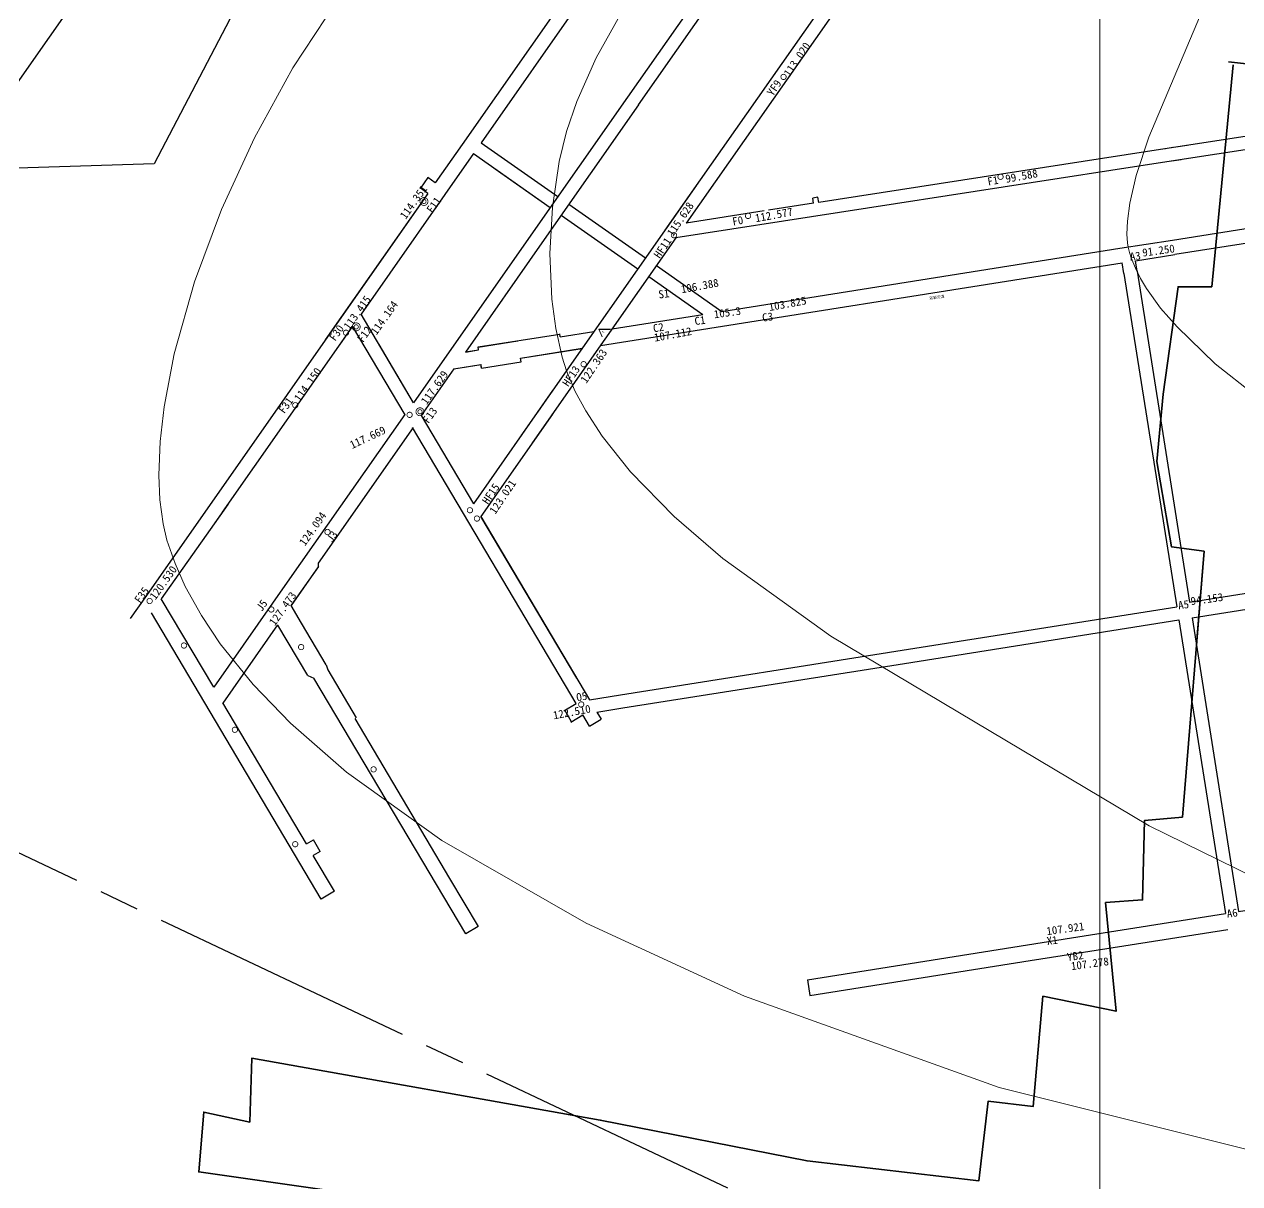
# Model space of a CAD drawing. Header units: inches. Extents: x 36473197 to 36486087, y 3899343 to 3911260.
# Drawn here: x 36481596.7 to 36482052.4, y 3902523.1 to 3902957.9 of the extents above; entities that cross this region are included whole.
import ezdxf

# ---------------------------------------------------------------- set-up
doc = ezdxf.new("R2010")
doc.units = ezdxf.units.IN
doc.header["$MEASUREMENT"] = 0
doc.linetypes.add('可采边界', pattern=[0.047, 0.02, -0.002, 0.003, -0.002, 0.02])
doc.linetypes.add('虚线', pattern=[0.0045, 0.00175, -0.001, 0.00175])
doc.layers.get('0').update_dxf_attribs({"lineweight": 0})
for name, color, linetype, lineweight in [('4煤底板等值线', 7, 'Continuous', 0), ('5307设计', 7, 'Continuous', 0), ('可采边界', 7, 'Continuous', 0), ('导线点', 7, 'Continuous', 0), ('居民地', 7, 'Continuous', 0), ('经纬网', 7, 'Continuous', 0)]:
    doc.layers.add(name, color=color, linetype=linetype, lineweight=lineweight)
doc.layers.add('保护煤柱', color=7, linetype='Continuous', lineweight=0, true_color=0xff0042)
doc.layers.add('巷道1', color=7, linetype='Continuous', lineweight=0, true_color=0x2d2d2d)
doc.styles.add('黑体', font='simhei.ttf')
doc.linetypes.add('保护煤柱', pattern='A,0.0195,-0.001,[6,西北矿业高家堡煤矿2022年采掘接续图(2022.8.14).shx,S=1.01575e-06,R=0,X=0,Y=0],0.0195', length=0.04)

# ---------------------------------------------------------------- blocks, each defined once
blk = doc.blocks.new('临时经纬仪导线点_1')
at = {"color": 7, "const_width": 0.3}
blk.add_lwpolyline([(1, 0), (0.97, 0.26), (0.87, 0.5), (0.71, 0.71), (0.5, 0.87), (0.26, 0.97), (0, 1), (-0.26, 0.97), (-0.5, 0.87), (-0.71, 0.71), (-0.87, 0.5), (-0.97, 0.26), (-1, 0), (-0.97, -0.26), (-0.87, -0.5), (-0.71, -0.71), (-0.5, -0.87), (-0.26, -0.97), (0, -1), (0.26, -0.97), (0.5, -0.87), (0.71, -0.71), (0.87, -0.5), (0.97, -0.26), (1, 0)], dxfattribs=at)
blk = doc.blocks.new('临时经纬仪导线点_1_1')
at = {"color": 7, "const_width": 0.3}
blk.add_lwpolyline([(0.99, -0.15), (0.99, 0.11), (0.93, 0.36), (0.81, 0.59), (0.63, 0.78), (0.4, 0.92), (0.15, 0.99), (-0.11, 0.99), (-0.36, 0.93), (-0.59, 0.81), (-0.78, 0.63), (-0.92, 0.4), (-0.99, 0.15), (-0.99, -0.11), (-0.93, -0.36), (-0.81, -0.59), (-0.63, -0.78), (-0.4, -0.92), (-0.15, -0.99), (0.11, -0.99), (0.36, -0.93), (0.59, -0.81), (0.78, -0.63), (0.92, -0.4), (0.99, -0.15)], dxfattribs=at)
blk = doc.blocks.new('临时经纬仪导线点')
at = {"color": 0, "const_width": 0.3}
blk.add_lwpolyline([(1, 0), (0.97, 0.26), (0.87, 0.5), (0.71, 0.71), (0.5, 0.87), (0.26, 0.97), (0, 1), (-0.26, 0.97), (-0.5, 0.87), (-0.71, 0.71), (-0.87, 0.5), (-0.97, 0.26), (-1, 0), (-0.97, -0.26), (-0.87, -0.5), (-0.71, -0.71), (-0.5, -0.87), (-0.26, -0.97), (0, -1), (0.26, -0.97), (0.5, -0.87), (0.71, -0.71), (0.87, -0.5), (0.97, -0.26), (1, 0)], dxfattribs=at)
blk = doc.blocks.new('永久经纬仪导线点')
at = {"color": 7, "const_width": 0.3}
for points in [[(1.5, 0), (1.45, 0.39), (1.3, 0.75), (1.06, 1.06), (0.75, 1.3), (0.39, 1.45), (0, 1.5), (-0.39, 1.45), (-0.75, 1.3), (-1.06, 1.06), (-1.3, 0.75), (-1.45, 0.39), (-1.5, 0), (-1.45, -0.39), (-1.3, -0.75), (-1.06, -1.06), (-0.75, -1.3), (-0.39, -1.45), (0, -1.5), (0.39, -1.45), (0.75, -1.3), (1.06, -1.06), (1.3, -0.75), (1.45, -0.39), (1.5, 0)], [(0.8, 0), (0.77, 0.21), (0.69, 0.4), (0.57, 0.57), (0.4, 0.69), (0.21, 0.77), (0, 0.8), (-0.21, 0.77), (-0.4, 0.69), (-0.57, 0.57), (-0.69, 0.4), (-0.77, 0.21), (-0.8, 0), (-0.77, -0.21), (-0.69, -0.4), (-0.57, -0.57), (-0.4, -0.69), (-0.21, -0.77), (0, -0.8), (0.21, -0.77), (0.4, -0.69), (0.57, -0.57), (0.69, -0.4), (0.77, -0.21), (0.8, 0)]]:
    blk.add_lwpolyline(points, dxfattribs=at)

msp = doc.modelspace()

# ---------------------------------------------------------------- hatches: boundary and pattern name
at = {"layer": '巷道1', "lineweight": 30}
for points in [[(36481813.36, 3902840.63), (36481812.81, 3902841.48), (36481813.11, 3902841.61)], [(36481814.31, 3902842.18), (36481813.37, 3902842.56), (36481813.54, 3902842.85)]]:
    msp.add_hatch(color=7, dxfattribs=at).paths.add_polyline_path(points, flags=17)

# ---------------------------------------------------------------- linework, layer by layer
at = {"layer": '4煤底板等值线', "color": 7, "linetype": 'Continuous', "lineweight": 0, "flags": 128}
for points in [[(36481897.54, 3903076.39), (36481825.71, 3902971.62), (36481811.11, 3902945.28), (36481803.88, 3902928.96), (36481800, 3902917.73), (36481797.28, 3902906.47), (36481794.71, 3902889.23), (36481793.77, 3902871.92), (36481794.5, 3902854.87), (36481795.98, 3902843.79), (36481798.38, 3902833.09), (36481800, 3902827.96), (36481803.31, 3902820.25), (36481807.29, 3902812.9), (36481813.41, 3902803.5), (36481824.02, 3902790.11), (36481840.32, 3902773.33), (36481858.57, 3902757.55), (36481899.09, 3902728.44), (36482018.5, 3902657.33), (36482057.69, 3902638.09)], [(36482053.38, 3903004.33), (36482050.54, 3902992.07), (36482018.4, 3902915.56), (36482013.6, 3902901.24), (36482011.16, 3902890.84), (36482010.29, 3902884.1), (36482010.15, 3902879.17), (36482010.37, 3902875.96), (36482010.61, 3902874.38), (36482011.09, 3902872.35), (36482011.71, 3902870.35), (36482013.29, 3902866.44), (36482015.23, 3902862.6), (36482017.49, 3902858.85), (36482022.78, 3902851.52), (36482028.95, 3902844.4), (36482043.26, 3902830.61), (36482116.34, 3902773.09)], [(36481713.88, 3902966.63), (36481697.4, 3902941.65), (36481682.98, 3902915.4), (36481670.62, 3902888.48), (36481660.51, 3902861.33), (36481652.93, 3902834.34), (36481649.17, 3902814.45), (36481647.71, 3902801.46), (36481647.22, 3902788.79), (36481647.58, 3902779.54), (36481648.74, 3902770.62), (36481650.23, 3902764.5), (36481653.26, 3902755.67), (36481657.05, 3902747.14), (36481663.12, 3902736.17), (36481670.2, 3902725.59), (36481682.48, 3902710.38), (36481696.5, 3902695.86), (36481717.54, 3902677.48), (36481753.32, 3902651.81), (36481807.33, 3902620.84), (36481866.74, 3902593.44), (36481962.25, 3902559.23), (36482060.18, 3902534.72)]]:
    msp.add_lwpolyline(points, dxfattribs=at)
at = {"layer": '5307设计', "color": 30, "linetype": 'Continuous', "lineweight": 5, "true_color": 0xff8000, "flags": 128}
msp.add_lwpolyline([(36481683.63, 3902793.08), (36481666.42, 3902768.51), (36481648.09, 3902742.46)], dxfattribs=at)
at = {"layer": '保护煤柱', "color": 1, "linetype": '保护煤柱', "lineweight": 30, "ltscale": 3750, "true_color": 0xff0000, "flags": 128}
for points in [[(36482730.63, 3904134.24), (36482199.77, 3903801.12), (36481441.7, 3902718.59)], [(36482647.76, 3902060.56), (36482909, 3902378.83), (36482956.41, 3902506), (36482967.2, 3902803.66), (36482651.34, 3903218.03), (36482471.44, 3903320.2), (36482308.23, 3903404.63), (36482047.72, 3903470.73), (36481910.21, 3903412.08), (36481645.42, 3902905.61), (36481168.13, 3902890.49)]]:
    msp.add_lwpolyline(points, dxfattribs=at)
at = {"layer": '可采边界', "linetype": '可采边界', "lineweight": 30, "ltscale": 5000, "flags": 128}
msp.add_lwpolyline([(36482387.56, 3902119.86), (36482269.12, 3902176.55), (36482194.81, 3902235.3), (36482132.05, 3902299.5), (36482070.01, 3902373.64), (36482005.69, 3902452.77), (36481575.44, 3902656.22), (36481399.7, 3902704.37), (36481151.29, 3902901.94)], dxfattribs=at)
at = {"layer": '导线点'}
msp.add_line((36481812.18, 3902843.54), (36481813.38, 3902840.75), dxfattribs=at)
at = {"layer": '导线点', "color": 30, "lineweight": 5, "true_color": 0xff8000}
msp.add_line((36481742.7, 3902816.11, -0.2), (36481742.25, 3902816.87, -0.2), dxfattribs=at)
at = {"layer": '居民地', "color": 254, "linetype": 'Continuous', "lineweight": 35, "true_color": 0xd7d7d7, "flags": 128}
for points in [[(36481709.34, 3902520.81), (36481662.16, 3902527.54), (36481664.03, 3902549.99), (36481681.25, 3902546.25), (36481682, 3902570.19), (36481812.68, 3902547), (36481890.19, 3902531.66), (36481954.6, 3902524.18), (36481958.09, 3902554.05), (36481974.97, 3902552.06), (36481978.61, 3902593.41), (36482006.09, 3902587.78), (36482002.12, 3902628.56), (36482016.03, 3902629.55), (36482016.69, 3902659.32), (36482030.92, 3902660.64), (36482039.07, 3902760.33), (36482026.81, 3902761.97), (36482021.33, 3902793.99), (36482023.67, 3902819.25), (36482029.29, 3902859.47), (36482041.93, 3902859.47), (36482049.95, 3902942.7)], [(36482036.46, 3902728.43), (36482039.07, 3902760.33), (36482026.81, 3902761.97), (36482021.33, 3902793.99), (36482023.67, 3902819.25), (36482029.29, 3902859.47), (36482041.93, 3902859.47), (36482049.95, 3902942.7)], [(36482048.23, 3902943.79), (36482119.18, 3902935.91), (36482116.55, 3902883.4), (36482282.12, 3902839.41), (36482279.49, 3902819.72), (36482179.63, 3902840.07), (36482160.81, 3902686.15)], [(36482048.23, 3902943.79), (36482119.18, 3902935.91)]]:
    msp.add_lwpolyline(points, dxfattribs=at)
at = {"layer": '巷道1', "color": 30, "linetype": 'Continuous', "lineweight": 30, "true_color": 0xff8000}
for p, q in [((36482000.32, 3903114.04, -0.2), (36481836.92, 3902880.69, -0.2)), ((36482007.13, 3903115.05, -0.2), (36481844.92, 3902883.39, -0.2)), ((36481879.07, 3903081.61, -0.2), (36481760.93, 3902912.89, -0.01)), ((36481883.49, 3903078.51, -0.2), (36481767.96, 3902913.51, -0.07)), ((36481902.79, 3903044.67, -0.2), (36481822.91, 3902930.58, -0.2)), ((36481822.91, 3902930.58, -0.2), (36481786.66, 3902878.81, -0.2)), ((36481827, 3902927.71, -0.2), (36481790.75, 3902875.94, -0.2)), ((36481760.93, 3902912.89, -0.05), (36481750.81, 3902898.44, -0.04)), ((36481767.96, 3902913.51), (36481796.81, 3902893.31)), ((36481765.09, 3902909.42, -0.05), (36481722.97, 3902849.26, -0.04)), ((36481765.09, 3902909.42), (36481793.94, 3902889.22)), ((36482024.37, 3902911.22, -0.2), (36481894.59, 3902891.09, -0.2)), ((36481773.27, 3902903.69), (36481793.94, 3902889.22)), ((36482025.12, 3902906.37, -0.2), (36481841.02, 3902877.82, -0.2)), ((36481748.06, 3902894.51, -0.04), (36481642.5, 3902743.75, -0.04)), ((36481748.06, 3902894.51, -0.04), (36481709.59, 3902839.57, -0.04)), ((36481848.71, 3902897.53, -0.2), (36481782.95, 3902803.61, -0.2)), ((36481800.91, 3902890.44), (36481829.66, 3902870.31)), ((36481892.61, 3902890.79, -0.2), (36481875.7, 3902888.16, -0.2)), ((36481894.28, 3902893.07, -0.2), (36481892.31, 3902892.76, -0.2)), ((36481892.61, 3902890.79, -0.2), (36481892.31, 3902892.76, -0.2)), ((36481894.59, 3902891.09, -0.2), (36481894.28, 3902893.07, -0.2)), ((36481798.04, 3902886.35), (36481826.79, 3902866.22)), ((36481874.07, 3902887.91, -0.2), (36481844.92, 3902883.39, -0.2)), ((36481786.66, 3902878.81, -0.2), (36481742.67, 3902815.99, -0.12)), ((36481790.75, 3902875.94, -0.2), (36481762.1, 3902835.02, -0.07)), ((36481841.02, 3902877.82, -0.2), (36481800.64, 3902820.15, -0.2)), ((36481858.29, 3902850.26), (36482007.52, 3902873.9)), ((36481833.75, 3902867.44), (36481858.29, 3902850.26)), ((36481830.89, 3902863.35), (36481851.18, 3902849.14)), ((36481817.16, 3902843.75), (36481851.18, 3902849.14)), ((36481719.82, 3902844.77, -0.09), (36481670.96, 3902774.98, -0.09)), ((36481719.82, 3902844.77, -0.09), (36481714.92, 3902837.76, -0.09)), ((36481797.69, 3902840.66), (36481797.5, 3902841.82)), ((36481797.69, 3902840.66), (36481810.29, 3902842.66)), ((36481767.07, 3902835.81), (36481766.89, 3902836.89)), ((36481767.07, 3902835.81), (36481766.9, 3902836.9)), ((36481782.77, 3902832.73), (36481805.91, 3902836.4)), ((36481782.77, 3902832.72), (36481805.9, 3902836.39)), ((36481768.18, 3902829), (36481767.95, 3902830.38)), ((36481768.18, 3902829), (36481767.96, 3902830.39)), ((36481768.18, 3902829), (36481783, 3902831.35)), ((36481768.18, 3902829), (36481782.99, 3902831.34)), ((36481783, 3902831.35), (36481782.77, 3902832.73)), ((36481782.99, 3902831.34), (36481782.77, 3902832.72)), ((36481757.71, 3902828.76, -0.05), (36481745.47, 3902811.27, -0.03)), ((36481794.8, 3902820.53, -0.2), (36481765.1, 3902778.12, -0.2)), ((36481800.64, 3902820.15, -0.2), (36481787.05, 3902800.74, -0.2)), ((36481794.8, 3902820.53, -0.2), (36481789.18, 3902812.51, -0.2)), ((36481794.73, 3902811.71, -0.2), (36481767.9, 3902773.39, -0.2)), ((36481794.73, 3902811.71, -0.2), (36481794.12, 3902810.83, -0.2)), ((36481739.36, 3902811.61, -0.12), (36481695.29, 3902748.67, -0.12)), ((36481745.47, 3902811.27, -0.03), (36481765.1, 3902778.12, -0.2)), ((36481742.48, 3902806.66, -0.03), (36481706.85, 3902755.77, -0.02)), ((36481803.65, 3902703.22, -0.2), (36481742.32, 3902806.77, -0.2)), ((36481803.65, 3902703.22, -0.2), (36481742.32, 3902806.77, -0.2)), ((36481672.98, 3902777.82, 0.13), (36481648.09, 3902742.46)), ((36481803.88, 3902712.65, -0.2), (36481767.9, 3902773.39, -0.2)), ((36481706.93, 3902754.49, -0.02), (36481696.76, 3902739.96, -0.02)), ((36481707.04, 3902754.62, -0.49), (36481696.83, 3902740.12, 0.04)), ((36481706.85, 3902755.77, -0.02), (36481706.93, 3902754.49)), ((36481667.73, 3902709.31, 0.52), (36481648.09, 3902742.46, 0.52)), ((36481698.71, 3902736.67, -0.2), (36481696.76, 3902739.96, -0.2)), ((36481700.71, 3902733.28, 0.52), (36481696.76, 3902739.96, 0.71)), ((36481708.08, 3902629.79, 0.52), (36481644.43, 3902737.25, 0.52)), ((36481703, 3902713.67, 0.36), (36481691.78, 3902732.57, 0.41)), ((36481709.9, 3902717.76, 0.43), (36481700.71, 3902733.28, 0.52)), ((36481709.9, 3902717.76), (36481710.49, 3902715.79)), ((36481703, 3902713.67), (36481705.32, 3902712.72)), ((36481762.28, 3902616.79, 0.37), (36481705.32, 3902712.72, 0.37)), ((36481710.49, 3902715.79), (36481721.14, 3902697.8)), ((36481702.54, 3902650.53, 0.52), (36481671.19, 3902703.45, 0.52)), ((36481801.89, 3902696.37), (36481799.34, 3902700.68)), ((36481808.68, 3902694.72, -0.2), (36481806.19, 3902698.92, -0.2)), ((36481702.54, 3902650.53), (36481705.12, 3902652.06)), ((36481707.67, 3902647.75), (36481705.08, 3902646.23)), ((36481707.67, 3902647.75, 0.52), (36481705.12, 3902652.06, 0.52)), ((36481713.02, 3902632.82), (36481705.08, 3902646.23))]:
    msp.add_line(p, q, dxfattribs=at)
at = {"layer": '巷道1', "color": 7, "lineweight": 30}
for p, q in [((36482069.94, 3902918.29), (36482024.37, 3902911.22)), ((36482070.67, 3902913.34), (36482025.14, 3902906.28)), ((36482027.23, 3902877.01), (36482075.16, 3902884.65)), ((36482007.52, 3902873.9), (36482027.27, 3902876.98)), ((36482075.96, 3902879.16), (36482028.1, 3902871.54)), ((36482013.32, 3902869.24), (36482028.1, 3902871.54))]:
    msp.add_line(p, q, dxfattribs=at)
at = {"layer": '巷道1', "color": 7, "linetype": '虚线', "lineweight": 30, "ltscale": 2000}
for p, q in [((36482032.75, 3902912.52, -0.2), (36482024.6, 3902911.26, -0.2)), ((36482030.44, 3902907.1, -0.2), (36482025.14, 3902906.28, -0.2))]:
    msp.add_line(p, q, dxfattribs=at)
at = {"layer": '巷道1', "color": 7, "linetype": 'Continuous', "lineweight": 30}
for p, q in [((36482024.6, 3902911.26, -0.2), (36482024.37, 3902911.22, -0.2)), ((36482009.01, 3902864.51), (36482008.38, 3902868.46)), ((36482013.95, 3902865.28), (36482013.32, 3902869.24))]:
    msp.add_line(p, q, dxfattribs=at)
at = {"layer": '巷道1', "color": 30, "lineweight": 30, "true_color": 0xff8000}
for p, q in [((36481812.78, 3902837.48), (36482008.39, 3902868.47)), ((36481766.89, 3902836.89), (36481781.71, 3902839.24)), ((36481766.9, 3902836.9), (36481797.51, 3902841.75)), ((36481762.1, 3902835.02), (36481767.07, 3902835.81)), ((36481762.1, 3902835.03), (36481767.07, 3902835.81)), ((36481757.71, 3902828.76), (36481767.95, 3902830.38)), ((36481757.72, 3902828.76), (36481767.96, 3902830.39)), ((36481642.5, 3902743.75, -0.04), (36481636.4, 3902735.04, -0.04))]:
    msp.add_line(p, q, dxfattribs=at)
at = {"layer": '巷道1', "color": 30, "linetype": 'Continuous', "lineweight": 30, "true_color": 0xff8000, "flags": 128}
for points in [[(36481827, 3902927.71), (36481946.94, 3903099.01)], [(36481747.99, 3902900.41), (36481745.24, 3902896.48)], [(36481750.81, 3902898.44), (36481747.99, 3902900.41)], [(36481748.06, 3902894.51), (36481745.24, 3902896.48)], [(36481742.67, 3902815.99), (36481722.97, 3902849.26)], [(36481739.52, 3902811.5), (36481719.82, 3902844.77)], [(36481742.67, 3902815.99), (36481729.74, 3902837.82)], [(36481767.9, 3902773.39), (36481808.67, 3902704.56)], [(36481695.29, 3902748.67), (36481667.73, 3902709.31)], [(36481691.65, 3902732.67), (36481671.12, 3902703.35)], [(36481820.3, 3902706.47), (36481925.91, 3902723.19)], [(36481821.09, 3902701.53), (36481926.7, 3902718.26)], [(36481821.09, 3902701.53), (36481926.7, 3902718.26)], [(36481799.04, 3902700.5), (36481803.65, 3902703.22)], [(36481808.63, 3902704.62), (36481820.3, 3902706.47)], [(36481801.59, 3902696.2), (36481806.19, 3902698.92)], [(36481811.37, 3902699.99), (36481821.09, 3902701.53)], [(36481811.37, 3902699.99), (36481812.98, 3902697.27)], [(36481720.71, 3902697.55), (36481756.2, 3902637.63)], [(36481808.68, 3902694.72), (36481812.98, 3902697.27)], [(36481756.2, 3902637.63), (36481766.91, 3902619.53)], [(36481713.02, 3902632.82), (36481708.08, 3902629.79)], [(36481766.91, 3902619.53), (36481762.28, 3902616.79)], [(36481890.33, 3902599.61), (36481989.32, 3902615.29)], [(36481891.27, 3902593.68), (36481973.9, 3902606.77)], [(36481973.9, 3902606.77), (36481989.83, 3902609.29)], [(36481890.33, 3902599.61), (36481891.27, 3902593.68)]]:
    msp.add_lwpolyline(points, dxfattribs=at)
at = {"layer": '巷道1', "color": 7, "linetype": 'Continuous', "lineweight": 30, "flags": 128}
for points in [[(36482009.01, 3902864.51), (36482028.81, 3902739.49)], [(36482009.01, 3902864.51), (36482028.81, 3902739.49)], [(36482013.95, 3902865.28), (36482033.59, 3902741.26)], [(36482013.95, 3902865.28), (36482033.59, 3902741.26)], [(36482033.59, 3902741.26), (36482594.92, 3902830.17)], [(36482033.59, 3902741.26), (36482594.92, 3902830.17)], [(36482033.59, 3902741.26), (36482594.92, 3902830.17)], [(36482034.53, 3902735.34), (36482606.45, 3902825.92)], [(36482034.53, 3902735.34), (36482606.45, 3902825.92)], [(36482034.53, 3902735.34), (36482606.45, 3902825.92)], [(36481925.91, 3902723.19), (36482028.81, 3902739.49)], [(36481925.91, 3902723.19), (36482028.81, 3902739.49)], [(36481926.7, 3902718.26), (36482029.59, 3902734.55)], [(36481926.7, 3902718.26), (36482029.59, 3902734.55)], [(36482029.59, 3902734.55), (36482047.03, 3902624.43)], [(36482034.53, 3902735.34), (36482051.97, 3902625.21)], [(36482051.97, 3902625.21), (36482496.87, 3902695.67)], [(36481989.32, 3902615.29), (36482047.03, 3902624.43)], [(36481989.83, 3902609.29), (36482047.97, 3902618.5)]]:
    msp.add_lwpolyline(points, dxfattribs=at)
at = {"layer": '巷道1', "lineweight": 30, "flags": 128}
msp.add_lwpolyline([(36481816.46, 3902843.42), (36481812.15, 3902843.42)], dxfattribs=at)
at = {"layer": '经纬网', "color": 7, "linetype": 'Continuous', "lineweight": 9}
msp.add_line((36482000, 3907272.68), (36482000, 3900619.41), dxfattribs=at)

# ---------------------------------------------------------------- block references
at = {"layer": '导线点'}
for name, p in [('临时经纬仪导线点_1', (36481881.39, 3902938.19, -0.2)), ('临时经纬仪导线点_1_1', (36481881.39, 3902938.19, -0.2)), ('永久经纬仪导线点', (36481746.57, 3902891.47, -0.2)), ('临时经纬仪导线点_1', (36481868.09, 3902886.06, -0.2)), ('临时经纬仪导线点_1', (36481840.31, 3902878.83, -0.2)), ('永久经纬仪导线点', (36481721.17, 3902844.45, -0.2)), ('临时经纬仪导线点_1', (36481806.43, 3902830.45, -0.2)), ('永久经纬仪导线点', (36481745.08, 3902812.61, -0.2))]:
    msp.add_blockref(name, p, dxfattribs=at)
at = {"layer": '导线点', "color": 7, "rotation": 9.686697337865286e-10}
for p in [(36481962.74, 3902900.73, -0.2), (36481717.36, 3902842.24), (36481698.33, 3902815.06), (36481741.19, 3902811.46), (36481763.8, 3902775.68), (36481766.44, 3902772.57, -0.2), (36481710.41, 3902767.51), (36481643.72, 3902741.64), (36481689.34, 3902738.46), (36481656.59, 3902724.95), (36481700.52, 3902724.36), (36481805.54, 3902702.85), (36481675.68, 3902693.35), (36481727.68, 3902678.5), (36481698.3, 3902650.44)]:
    msp.add_blockref('临时经纬仪导线点', p, dxfattribs=at)

# ---------------------------------------------------------------- texts
at = {"layer": '导线点', "style": '黑体'}
for s, height, rotation, p in [('113.020', 3, 55.9967, (36481883.66, 3902938.02, -0.2)), ('YF9', 3, 55.9967, (36481877.39, 3902930.74, -0.2)), ('99.588', 3, 10.3807, (36481964.87, 3902898.43)), ('F1', 3, 10.3807, (36481958.14, 3902897.41, -0.2)), ('114.351', 3, 54.5254, (36481739.73, 3902884.56, -0.2)), ('F11', 3, 54.5254, (36481749.72, 3902886.81, -0.2)), ('115.628', 3, 55.9967, (36481839.91, 3902878.1, -0.2)), ('F0', 3, 10.3807, (36481862.48, 3902882.42, -0.2)), ('112.577', 3, 10.3807, (36481871.02, 3902883.67)), ('HF11', 3, 55.9967, (36481834.97, 3902869.89, -0.2)), ('A3', 3, 7.8149, (36482011.43, 3902869.22)), ('91.250', 3, 7.8149, (36482016.11, 3902870.77)), ('106.388', 3, 10.3807, (36481843.22, 3902857.04)), ('S1', 3, 7.8149, (36481834.69, 3902855.06)), ('113.415', 3, 54.5254, (36481718.6, 3902843.1, -0.2)), ('114.164', 3, 54.5254, (36481728.76, 3902841.2, -0.2)), ('103.825', 3, 10.3807, (36481876.13, 3902850.38)), ('底板见煤', 1, 7.8149, (36481936.17, 3902854.67)), ('C1', 3, 7.8149, (36481848.25, 3902845.08)), ('105.3', 3, 7.8149, (36481855.47, 3902847.65)), ('C3', 3, 7.8149, (36481873.6, 3902846.4)), ('F30', 3, 54.5254, (36481713.23, 3902838.85, -0.2)), ('F12', 3, 54.5254, (36481723.72, 3902838.35, -0.2)), ('C2', 3, 10.3807, (36481832.74, 3902842.34)), ('107.112', 3, 10.3807, (36481833.14, 3902838.89)), ('122.363', 3, 55.9967, (36481807.45, 3902823.01, -0.2)), ('114.150', 3, 54.5254, (36481700.06, 3902816.14, -0.2)), ('117.629', 3, 54.5254, (36481747.6, 3902815.02, -0.2)), ('HF13', 3, 55.9967, (36481800.69, 3902821.8, -0.2)), ('F31', 3, 54.5254, (36481694.2, 3902811.67, -0.2)), ('F13', 3, 54.5254, (36481748.24, 3902807.95, -0.2)), ('117.669', 3, 25.2205, (36481719.65, 3902798.61, -0.2)), ('HF15', 3, 55.9967, (36481770.58, 3902777.63, -0.2)), ('123.021', 3, 55.9967, (36481773.32, 3902773.94, -0.2)), ('124.094', 3, 54.5254, (36481701.94, 3902762.04, -0.2)), ('J3', 3, 54.5254, (36481712.06, 3902763.29)), ('120.530', 3, 54.5254, (36481645.88, 3902741.84)), ('F35', 3, 54.5254, (36481640.18, 3902740.52)), ('127.473', 3, 54.5254, (36481690.67, 3902732.11)), ('94.153', 3, 7.8149, (36482034.22, 3902740.06)), ('J5', 3, 54.5254, (36481685.76, 3902737.45)), ('A5', 3, 7.8149, (36482029.54, 3902738.51)), ('O5', 3, 10.5528, (36481804.01, 3902703.96, -0.2)), ('122.510', 3, 10.5528, (36481795.27, 3902697.25, -0.2)), ('A6', 3, 7.8149, (36482047.77, 3902622.85)), ('107.921', 3, 7.8149, (36481980.16, 3902616.31)), ('X1', 3, 7.8149, (36481980.28, 3902612.62)), ('YB2', 3, 7.8149, (36481987.92, 3902606.59)), ('107.278', 3, 7.8149, (36481989.36, 3902603.18))]:
    msp.add_text(s, height=height, rotation=rotation, dxfattribs=at).set_placement(p)

doc.saveas('drawing.dxf')
